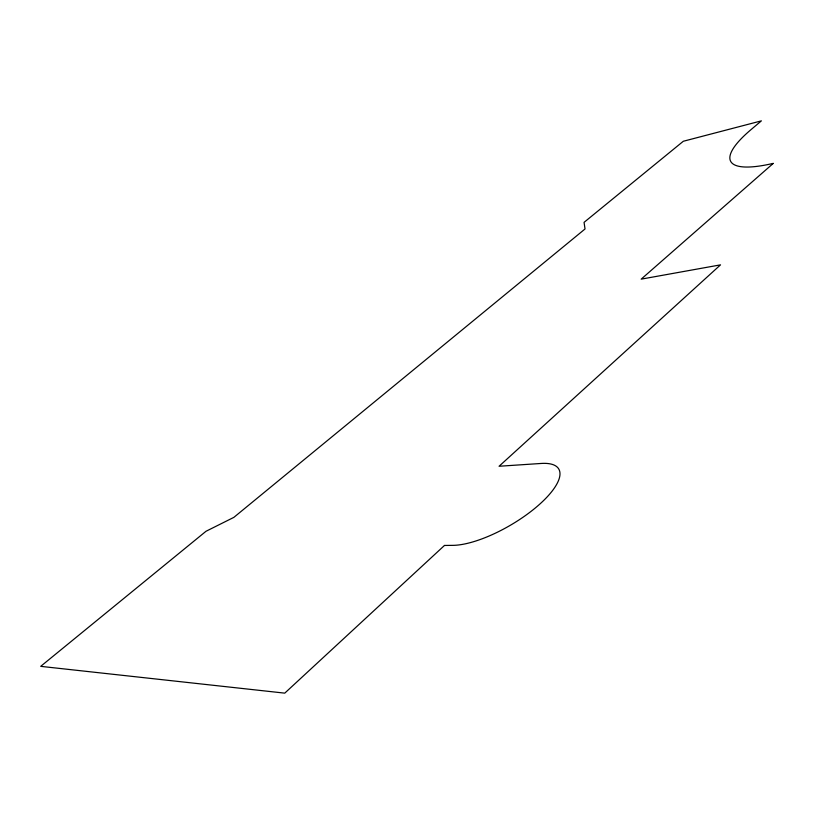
<?xml version="1.0" encoding="UTF-8"?>
<svg xmlns="http://www.w3.org/2000/svg" width="814" height="814" viewBox="0 0 814 814"><rect width="100%" height="100%" fill="white"/><g stroke="black" fill="none" stroke-linecap="round" stroke-linejoin="round"><path stroke-width="1.22" d="M444.475 545.451L284.758 693.141L40.7 666.351L206.023 531.267L233.872 517.358L585.032 228.978L584.055 222.364L683.322 141.26L761.395 120.859L751.18 129.487A121.103 28.592 -25.9 0 0 773.3 163.36L641.188 279.141L720.522 264.855L499.084 466.249L541.147 463.461A69.984 24.115 -30.3 0 1 541.381 502.655A69.984 24.115 -30.3 0 1 452.95 545.36L444.475 545.451"/></g></svg>
